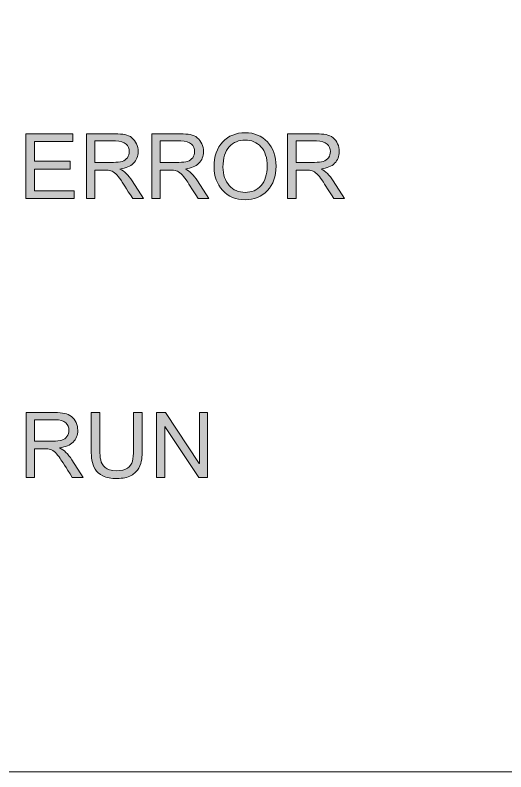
# Model space of a CAD drawing. Header units: inches. Extents: x -20 to 181, y -159 to -38.
# Drawn here: x 54.88 to 70.18, y -138.46 to -114.87 of the extents above; entities that cross this region are included whole.
import ezdxf

# ---------------------------------------------------------------- set-up
doc = ezdxf.new("R2010")
doc.units = ezdxf.units.IN
doc.header["$MEASUREMENT"] = 0
doc.layers.add('GRAPHIC', color=7, linetype='Continuous')
doc.layers.add('TEXT_NEUTRAL', color=7, linetype='Continuous')

# ---------------------------------------------------------------- blocks, each defined once
blk = doc.blocks.new('block 111')
at = {"layer": 'GRAPHIC', "lineweight": 0}
blk.add_lwpolyline([(5.735, -40.715), (85.478, -40.715), (85.478, -138.459), (5.735, -138.459), (5.735, -40.715)], dxfattribs=at)
blk = doc.blocks.new('block 137')
at = {"layer": 'TEXT_NEUTRAL', "true_color": 0x1b1b19}
h = blk.add_hatch(color=250, dxfattribs=at)
h.dxf.hatch_style = 2
h.paths.add_polyline_path([(56.721, -120.593), (55.212, -120.593), (55.212, -118.573), (56.674, -118.573), (56.674, -118.813), (55.479, -118.813), (55.479, -119.43), (56.597, -119.43), (56.597, -119.67), (55.479, -119.67), (55.479, -120.353), (56.721, -120.353)])
h = blk.add_hatch(color=250, dxfattribs=at)
h.dxf.hatch_style = 2
edge = h.paths.add_edge_path()
edge.add_spline(control_points=[(58.878, -120.593), (58.878, -120.593), (58.541, -120.593), (58.541, -120.593), (58.34, -120.275), (58.215, -120.08), (58.167, -120.007), (58.118, -119.935), (58.067, -119.873), (58.013, -119.821), (57.959, -119.769), (57.909, -119.736), (57.861, -119.722), (57.814, -119.708), (57.751, -119.702), (57.673, -119.702), (57.673, -119.702), (57.365, -119.702), (57.365, -119.702), (57.365, -119.702), (57.365, -120.593), (57.365, -120.593), (57.365, -120.593), (57.097, -120.593), (57.097, -120.593), (57.097, -120.593), (57.097, -118.573), (57.097, -118.573), (57.097, -118.573), (57.992, -118.573), (57.992, -118.573), (58.114, -118.573), (58.216, -118.581), (58.299, -118.596), (58.382, -118.612), (58.454, -118.645), (58.517, -118.695), (58.579, -118.745), (58.627, -118.808), (58.661, -118.884), (58.694, -118.961), (58.711, -119.041), (58.711, -119.126), (58.711, -119.278), (58.663, -119.401), (58.566, -119.493), (58.47, -119.586), (58.329, -119.645), (58.145, -119.67), (58.145, -119.67), (58.145, -119.675), (58.145, -119.675), (58.28, -119.735), (58.406, -119.858), (58.525, -120.043), (58.525, -120.043), (58.878, -120.593), (58.878, -120.593)], knot_values=[0, 0, 0, 0, 1, 1, 1, 2, 2, 2, 3, 3, 3, 4, 4, 4, 5, 5, 5, 6, 6, 6, 7, 7, 7, 8, 8, 8, 9, 9, 9, 10, 10, 10, 11, 11, 11, 12, 12, 12, 13, 13, 13, 14, 14, 14, 15, 15, 15, 16, 16, 16, 17, 17, 17, 18, 18, 18, 19, 19, 19, 19], degree=3, periodic=1)
edge = h.paths.add_edge_path()
edge.add_spline(control_points=[(57.365, -119.462), (57.365, -119.462), (57.938, -119.462), (57.938, -119.462), (58.054, -119.462), (58.145, -119.452), (58.213, -119.432), (58.28, -119.413), (58.334, -119.374), (58.375, -119.317), (58.415, -119.26), (58.435, -119.196), (58.435, -119.126), (58.435, -119.034), (58.402, -118.956), (58.335, -118.891), (58.268, -118.827), (58.157, -118.795), (58.003, -118.795), (58.003, -118.795), (57.365, -118.795), (57.365, -118.795), (57.365, -118.795), (57.365, -119.462), (57.365, -119.462)], knot_values=[0, 0, 0, 0, 1, 1, 1, 2, 2, 2, 3, 3, 3, 4, 4, 4, 5, 5, 5, 6, 6, 6, 7, 7, 7, 8, 8, 8, 8], degree=3, periodic=1)
h = blk.add_hatch(color=250, dxfattribs=at)
h.dxf.hatch_style = 2
edge = h.paths.add_edge_path()
edge.add_spline(control_points=[(60.916, -120.593), (60.916, -120.593), (60.58, -120.593), (60.58, -120.593), (60.378, -120.275), (60.254, -120.08), (60.205, -120.007), (60.156, -119.935), (60.105, -119.873), (60.051, -119.821), (59.997, -119.769), (59.947, -119.736), (59.9, -119.722), (59.852, -119.708), (59.789, -119.702), (59.711, -119.702), (59.711, -119.702), (59.403, -119.702), (59.403, -119.702), (59.403, -119.702), (59.403, -120.593), (59.403, -120.593), (59.403, -120.593), (59.135, -120.593), (59.135, -120.593), (59.135, -120.593), (59.135, -118.573), (59.135, -118.573), (59.135, -118.573), (60.03, -118.573), (60.03, -118.573), (60.152, -118.573), (60.254, -118.581), (60.337, -118.596), (60.42, -118.612), (60.492, -118.645), (60.555, -118.695), (60.617, -118.745), (60.665, -118.808), (60.699, -118.884), (60.732, -118.961), (60.749, -119.041), (60.749, -119.126), (60.749, -119.278), (60.701, -119.401), (60.604, -119.493), (60.508, -119.586), (60.367, -119.645), (60.183, -119.67), (60.183, -119.67), (60.183, -119.675), (60.183, -119.675), (60.318, -119.735), (60.445, -119.858), (60.563, -120.043), (60.563, -120.043), (60.916, -120.593), (60.916, -120.593)], knot_values=[0, 0, 0, 0, 1, 1, 1, 2, 2, 2, 3, 3, 3, 4, 4, 4, 5, 5, 5, 6, 6, 6, 7, 7, 7, 8, 8, 8, 9, 9, 9, 10, 10, 10, 11, 11, 11, 12, 12, 12, 13, 13, 13, 14, 14, 14, 15, 15, 15, 16, 16, 16, 17, 17, 17, 18, 18, 18, 19, 19, 19, 19], degree=3, periodic=1)
edge = h.paths.add_edge_path()
edge.add_spline(control_points=[(59.403, -119.462), (59.403, -119.462), (59.976, -119.462), (59.976, -119.462), (60.092, -119.462), (60.183, -119.452), (60.251, -119.432), (60.318, -119.413), (60.372, -119.374), (60.413, -119.317), (60.453, -119.26), (60.473, -119.196), (60.473, -119.126), (60.473, -119.034), (60.44, -118.956), (60.373, -118.891), (60.306, -118.827), (60.195, -118.795), (60.041, -118.795), (60.041, -118.795), (59.403, -118.795), (59.403, -118.795), (59.403, -118.795), (59.403, -119.462), (59.403, -119.462)], knot_values=[0, 0, 0, 0, 1, 1, 1, 2, 2, 2, 3, 3, 3, 4, 4, 4, 5, 5, 5, 6, 6, 6, 7, 7, 7, 8, 8, 8, 8], degree=3, periodic=1)
h = blk.add_hatch(color=250, dxfattribs=at)
h.dxf.hatch_style = 2
edge = h.paths.add_edge_path()
edge.add_spline(control_points=[(62.049, -118.539), (62.332, -118.539), (62.563, -118.635), (62.743, -118.827), (62.923, -119.018), (63.013, -119.272), (63.013, -119.586), (63.013, -119.899), (62.923, -120.151), (62.742, -120.342), (62.561, -120.532), (62.33, -120.628), (62.049, -120.628), (61.757, -120.628), (61.523, -120.529), (61.346, -120.331), (61.169, -120.134), (61.08, -119.893), (61.08, -119.608), (61.08, -119.276), (61.17, -119.015), (61.349, -118.824), (61.529, -118.634), (61.762, -118.539), (62.049, -118.539)], knot_values=[0, 0, 0, 0, 1, 1, 1, 2, 2, 2, 3, 3, 3, 4, 4, 4, 5, 5, 5, 6, 6, 6, 7, 7, 7, 8, 8, 8, 8], degree=3, periodic=1)
edge = h.paths.add_edge_path()
edge.add_spline(control_points=[(62.046, -120.399), (62.251, -120.399), (62.417, -120.327), (62.544, -120.184), (62.671, -120.041), (62.735, -119.841), (62.736, -119.586), (62.736, -119.323), (62.671, -119.121), (62.541, -118.979), (62.411, -118.838), (62.248, -118.767), (62.051, -118.767), (61.849, -118.767), (61.683, -118.837), (61.552, -118.975), (61.422, -119.114), (61.357, -119.327), (61.357, -119.613), (61.357, -119.848), (61.421, -120.037), (61.548, -120.182), (61.676, -120.327), (61.842, -120.399), (62.046, -120.399)], knot_values=[0, 0, 0, 0, 1, 1, 1, 2, 2, 2, 3, 3, 3, 4, 4, 4, 5, 5, 5, 6, 6, 6, 7, 7, 7, 8, 8, 8, 8], degree=3, periodic=1)
h = blk.add_hatch(color=250, dxfattribs=at)
h.dxf.hatch_style = 2
edge = h.paths.add_edge_path()
edge.add_spline(control_points=[(65.149, -120.593), (65.149, -120.593), (64.813, -120.593), (64.813, -120.593), (64.612, -120.275), (64.487, -120.08), (64.438, -120.007), (64.389, -119.935), (64.338, -119.873), (64.284, -119.821), (64.231, -119.769), (64.18, -119.736), (64.133, -119.722), (64.085, -119.708), (64.023, -119.702), (63.945, -119.702), (63.945, -119.702), (63.636, -119.702), (63.636, -119.702), (63.636, -119.702), (63.636, -120.593), (63.636, -120.593), (63.636, -120.593), (63.369, -120.593), (63.369, -120.593), (63.369, -120.593), (63.369, -118.573), (63.369, -118.573), (63.369, -118.573), (64.263, -118.573), (64.263, -118.573), (64.385, -118.573), (64.488, -118.581), (64.57, -118.596), (64.653, -118.612), (64.726, -118.645), (64.788, -118.695), (64.851, -118.745), (64.899, -118.808), (64.932, -118.884), (64.966, -118.961), (64.982, -119.041), (64.982, -119.126), (64.982, -119.278), (64.934, -119.401), (64.838, -119.493), (64.741, -119.586), (64.601, -119.645), (64.416, -119.67), (64.416, -119.67), (64.416, -119.675), (64.416, -119.675), (64.551, -119.735), (64.678, -119.858), (64.796, -120.043), (64.796, -120.043), (65.149, -120.593), (65.149, -120.593)], knot_values=[0, 0, 0, 0, 1, 1, 1, 2, 2, 2, 3, 3, 3, 4, 4, 4, 5, 5, 5, 6, 6, 6, 7, 7, 7, 8, 8, 8, 9, 9, 9, 10, 10, 10, 11, 11, 11, 12, 12, 12, 13, 13, 13, 14, 14, 14, 15, 15, 15, 16, 16, 16, 17, 17, 17, 18, 18, 18, 19, 19, 19, 19], degree=3, periodic=1)
edge = h.paths.add_edge_path()
edge.add_spline(control_points=[(63.636, -119.462), (63.636, -119.462), (64.209, -119.462), (64.209, -119.462), (64.325, -119.462), (64.417, -119.452), (64.484, -119.432), (64.552, -119.413), (64.606, -119.374), (64.646, -119.317), (64.687, -119.26), (64.707, -119.196), (64.707, -119.126), (64.707, -119.034), (64.673, -118.956), (64.606, -118.891), (64.539, -118.827), (64.428, -118.795), (64.274, -118.795), (64.274, -118.795), (63.636, -118.795), (63.636, -118.795), (63.636, -118.795), (63.636, -119.462), (63.636, -119.462)], knot_values=[0, 0, 0, 0, 1, 1, 1, 2, 2, 2, 3, 3, 3, 4, 4, 4, 5, 5, 5, 6, 6, 6, 7, 7, 7, 8, 8, 8, 8], degree=3, periodic=1)
at = {"layer": 'TEXT_NEUTRAL', "lineweight": 0}
blk.add_lwpolyline([(56.721, -120.593), (55.212, -120.593), (55.212, -118.573), (56.674, -118.573), (56.674, -118.813), (55.479, -118.813), (55.479, -119.43), (56.597, -119.43), (56.597, -119.67), (55.479, -119.67), (55.479, -120.353), (56.721, -120.353), (56.721, -120.593)], dxfattribs=at)
for points, knots in [([(58.878, -120.593), (58.878, -120.593), (58.541, -120.593), (58.541, -120.593), (58.34, -120.275), (58.215, -120.08), (58.167, -120.007), (58.118, -119.935), (58.067, -119.873), (58.013, -119.821), (57.959, -119.769), (57.909, -119.736), (57.861, -119.722), (57.814, -119.708), (57.751, -119.702), (57.673, -119.702), (57.673, -119.702), (57.365, -119.702), (57.365, -119.702), (57.365, -119.702), (57.365, -120.593), (57.365, -120.593), (57.365, -120.593), (57.097, -120.593), (57.097, -120.593), (57.097, -120.593), (57.097, -118.573), (57.097, -118.573), (57.097, -118.573), (57.992, -118.573), (57.992, -118.573), (58.114, -118.573), (58.216, -118.581), (58.299, -118.596), (58.382, -118.612), (58.454, -118.645), (58.517, -118.695), (58.579, -118.745), (58.627, -118.808), (58.661, -118.884), (58.694, -118.961), (58.711, -119.041), (58.711, -119.126), (58.711, -119.278), (58.663, -119.401), (58.566, -119.493), (58.47, -119.586), (58.329, -119.645), (58.145, -119.67), (58.145, -119.67), (58.145, -119.675), (58.145, -119.675), (58.28, -119.735), (58.406, -119.858), (58.525, -120.043), (58.525, -120.043), (58.878, -120.593), (58.878, -120.593)], [0, 0, 0, 0, 1, 1, 1, 2, 2, 2, 3, 3, 3, 4, 4, 4, 5, 5, 5, 6, 6, 6, 7, 7, 7, 8, 8, 8, 9, 9, 9, 10, 10, 10, 11, 11, 11, 12, 12, 12, 13, 13, 13, 14, 14, 14, 15, 15, 15, 16, 16, 16, 17, 17, 17, 18, 18, 18, 19, 19, 19, 19]), ([(60.916, -120.593), (60.916, -120.593), (60.58, -120.593), (60.58, -120.593), (60.378, -120.275), (60.254, -120.08), (60.205, -120.007), (60.156, -119.935), (60.105, -119.873), (60.051, -119.821), (59.997, -119.769), (59.947, -119.736), (59.9, -119.722), (59.852, -119.708), (59.789, -119.702), (59.711, -119.702), (59.711, -119.702), (59.403, -119.702), (59.403, -119.702), (59.403, -119.702), (59.403, -120.593), (59.403, -120.593), (59.403, -120.593), (59.135, -120.593), (59.135, -120.593), (59.135, -120.593), (59.135, -118.573), (59.135, -118.573), (59.135, -118.573), (60.03, -118.573), (60.03, -118.573), (60.152, -118.573), (60.254, -118.581), (60.337, -118.596), (60.42, -118.612), (60.492, -118.645), (60.555, -118.695), (60.617, -118.745), (60.665, -118.808), (60.699, -118.884), (60.732, -118.961), (60.749, -119.041), (60.749, -119.126), (60.749, -119.278), (60.701, -119.401), (60.604, -119.493), (60.508, -119.586), (60.367, -119.645), (60.183, -119.67), (60.183, -119.67), (60.183, -119.675), (60.183, -119.675), (60.318, -119.735), (60.445, -119.858), (60.563, -120.043), (60.563, -120.043), (60.916, -120.593), (60.916, -120.593)], [0, 0, 0, 0, 1, 1, 1, 2, 2, 2, 3, 3, 3, 4, 4, 4, 5, 5, 5, 6, 6, 6, 7, 7, 7, 8, 8, 8, 9, 9, 9, 10, 10, 10, 11, 11, 11, 12, 12, 12, 13, 13, 13, 14, 14, 14, 15, 15, 15, 16, 16, 16, 17, 17, 17, 18, 18, 18, 19, 19, 19, 19]), ([(62.049, -118.539), (62.332, -118.539), (62.563, -118.635), (62.743, -118.827), (62.923, -119.018), (63.013, -119.272), (63.013, -119.586), (63.013, -119.899), (62.923, -120.151), (62.742, -120.342), (62.561, -120.532), (62.33, -120.628), (62.049, -120.628), (61.757, -120.628), (61.523, -120.529), (61.346, -120.331), (61.169, -120.134), (61.08, -119.893), (61.08, -119.608), (61.08, -119.276), (61.17, -119.015), (61.349, -118.824), (61.529, -118.634), (61.762, -118.539), (62.049, -118.539)], [0, 0, 0, 0, 1, 1, 1, 2, 2, 2, 3, 3, 3, 4, 4, 4, 5, 5, 5, 6, 6, 6, 7, 7, 7, 8, 8, 8, 8]), ([(65.149, -120.593), (65.149, -120.593), (64.813, -120.593), (64.813, -120.593), (64.612, -120.275), (64.487, -120.08), (64.438, -120.007), (64.389, -119.935), (64.338, -119.873), (64.284, -119.821), (64.231, -119.769), (64.18, -119.736), (64.133, -119.722), (64.085, -119.708), (64.023, -119.702), (63.945, -119.702), (63.945, -119.702), (63.636, -119.702), (63.636, -119.702), (63.636, -119.702), (63.636, -120.593), (63.636, -120.593), (63.636, -120.593), (63.369, -120.593), (63.369, -120.593), (63.369, -120.593), (63.369, -118.573), (63.369, -118.573), (63.369, -118.573), (64.263, -118.573), (64.263, -118.573), (64.385, -118.573), (64.488, -118.581), (64.57, -118.596), (64.653, -118.612), (64.726, -118.645), (64.788, -118.695), (64.851, -118.745), (64.899, -118.808), (64.932, -118.884), (64.966, -118.961), (64.982, -119.041), (64.982, -119.126), (64.982, -119.278), (64.934, -119.401), (64.838, -119.493), (64.741, -119.586), (64.601, -119.645), (64.416, -119.67), (64.416, -119.67), (64.416, -119.675), (64.416, -119.675), (64.551, -119.735), (64.678, -119.858), (64.796, -120.043), (64.796, -120.043), (65.149, -120.593), (65.149, -120.593)], [0, 0, 0, 0, 1, 1, 1, 2, 2, 2, 3, 3, 3, 4, 4, 4, 5, 5, 5, 6, 6, 6, 7, 7, 7, 8, 8, 8, 9, 9, 9, 10, 10, 10, 11, 11, 11, 12, 12, 12, 13, 13, 13, 14, 14, 14, 15, 15, 15, 16, 16, 16, 17, 17, 17, 18, 18, 18, 19, 19, 19, 19]), ([(57.365, -119.462), (57.365, -119.462), (57.938, -119.462), (57.938, -119.462), (58.054, -119.462), (58.145, -119.452), (58.213, -119.432), (58.28, -119.413), (58.334, -119.374), (58.375, -119.317), (58.415, -119.26), (58.435, -119.196), (58.435, -119.126), (58.435, -119.034), (58.402, -118.956), (58.335, -118.891), (58.268, -118.827), (58.157, -118.795), (58.003, -118.795), (58.003, -118.795), (57.365, -118.795), (57.365, -118.795), (57.365, -118.795), (57.365, -119.462), (57.365, -119.462)], [0, 0, 0, 0, 1, 1, 1, 2, 2, 2, 3, 3, 3, 4, 4, 4, 5, 5, 5, 6, 6, 6, 7, 7, 7, 8, 8, 8, 8]), ([(59.403, -119.462), (59.403, -119.462), (59.976, -119.462), (59.976, -119.462), (60.092, -119.462), (60.183, -119.452), (60.251, -119.432), (60.318, -119.413), (60.372, -119.374), (60.413, -119.317), (60.453, -119.26), (60.473, -119.196), (60.473, -119.126), (60.473, -119.034), (60.44, -118.956), (60.373, -118.891), (60.306, -118.827), (60.195, -118.795), (60.041, -118.795), (60.041, -118.795), (59.403, -118.795), (59.403, -118.795), (59.403, -118.795), (59.403, -119.462), (59.403, -119.462)], [0, 0, 0, 0, 1, 1, 1, 2, 2, 2, 3, 3, 3, 4, 4, 4, 5, 5, 5, 6, 6, 6, 7, 7, 7, 8, 8, 8, 8]), ([(62.046, -120.399), (62.251, -120.399), (62.417, -120.327), (62.544, -120.184), (62.671, -120.041), (62.735, -119.841), (62.736, -119.586), (62.736, -119.323), (62.671, -119.121), (62.541, -118.979), (62.411, -118.838), (62.248, -118.767), (62.051, -118.767), (61.849, -118.767), (61.683, -118.837), (61.552, -118.975), (61.422, -119.114), (61.357, -119.327), (61.357, -119.613), (61.357, -119.848), (61.421, -120.037), (61.548, -120.182), (61.676, -120.327), (61.842, -120.399), (62.046, -120.399)], [0, 0, 0, 0, 1, 1, 1, 2, 2, 2, 3, 3, 3, 4, 4, 4, 5, 5, 5, 6, 6, 6, 7, 7, 7, 8, 8, 8, 8]), ([(63.636, -119.462), (63.636, -119.462), (64.209, -119.462), (64.209, -119.462), (64.325, -119.462), (64.417, -119.452), (64.484, -119.432), (64.552, -119.413), (64.606, -119.374), (64.646, -119.317), (64.687, -119.26), (64.707, -119.196), (64.707, -119.126), (64.707, -119.034), (64.673, -118.956), (64.606, -118.891), (64.539, -118.827), (64.428, -118.795), (64.274, -118.795), (64.274, -118.795), (63.636, -118.795), (63.636, -118.795), (63.636, -118.795), (63.636, -119.462), (63.636, -119.462)], [0, 0, 0, 0, 1, 1, 1, 2, 2, 2, 3, 3, 3, 4, 4, 4, 5, 5, 5, 6, 6, 6, 7, 7, 7, 8, 8, 8, 8])]:
    blk.add_open_spline(points, degree=3, knots=knots, dxfattribs=at)
blk = doc.blocks.new('block 138')
at = {"layer": 'TEXT_NEUTRAL', "true_color": 0x1b1b19}
h = blk.add_hatch(color=250, dxfattribs=at)
h.dxf.hatch_style = 2
edge = h.paths.add_edge_path()
edge.add_spline(control_points=[(56.995, -129.282), (56.995, -129.282), (56.659, -129.282), (56.659, -129.282), (56.458, -128.964), (56.333, -128.769), (56.284, -128.696), (56.235, -128.623), (56.184, -128.561), (56.131, -128.509), (56.077, -128.457), (56.026, -128.425), (55.979, -128.411), (55.932, -128.397), (55.869, -128.39), (55.791, -128.39), (55.791, -128.39), (55.482, -128.39), (55.482, -128.39), (55.482, -128.39), (55.482, -129.282), (55.482, -129.282), (55.482, -129.282), (55.215, -129.282), (55.215, -129.282), (55.215, -129.282), (55.215, -127.261), (55.215, -127.261), (55.215, -127.261), (56.109, -127.261), (56.109, -127.261), (56.231, -127.261), (56.334, -127.269), (56.417, -127.285), (56.499, -127.3), (56.572, -127.333), (56.634, -127.383), (56.697, -127.433), (56.745, -127.497), (56.778, -127.573), (56.812, -127.649), (56.829, -127.73), (56.829, -127.814), (56.829, -127.967), (56.78, -128.089), (56.684, -128.182), (56.587, -128.275), (56.447, -128.334), (56.262, -128.358), (56.262, -128.358), (56.262, -128.364), (56.262, -128.364), (56.397, -128.424), (56.524, -128.546), (56.643, -128.732), (56.643, -128.732), (56.995, -129.282), (56.995, -129.282)], knot_values=[0, 0, 0, 0, 1, 1, 1, 2, 2, 2, 3, 3, 3, 4, 4, 4, 5, 5, 5, 6, 6, 6, 7, 7, 7, 8, 8, 8, 9, 9, 9, 10, 10, 10, 11, 11, 11, 12, 12, 12, 13, 13, 13, 14, 14, 14, 15, 15, 15, 16, 16, 16, 17, 17, 17, 18, 18, 18, 19, 19, 19, 19], degree=3, periodic=1)
edge = h.paths.add_edge_path()
edge.add_spline(control_points=[(55.482, -128.15), (55.482, -128.15), (56.055, -128.15), (56.055, -128.15), (56.171, -128.15), (56.263, -128.14), (56.33, -128.121), (56.398, -128.101), (56.452, -128.062), (56.492, -128.006), (56.533, -127.949), (56.553, -127.885), (56.553, -127.814), (56.553, -127.722), (56.519, -127.644), (56.452, -127.58), (56.385, -127.515), (56.275, -127.483), (56.12, -127.483), (56.12, -127.483), (55.482, -127.483), (55.482, -127.483), (55.482, -127.483), (55.482, -128.15), (55.482, -128.15)], knot_values=[0, 0, 0, 0, 1, 1, 1, 2, 2, 2, 3, 3, 3, 4, 4, 4, 5, 5, 5, 6, 6, 6, 7, 7, 7, 8, 8, 8, 8], degree=3, periodic=1)
h = blk.add_hatch(color=250, dxfattribs=at)
h.dxf.hatch_style = 2
edge = h.paths.add_edge_path()
edge.add_spline(control_points=[(58.839, -128.43), (58.839, -128.534), (58.833, -128.63), (58.822, -128.718), (58.81, -128.806), (58.78, -128.897), (58.731, -128.99), (58.682, -129.084), (58.602, -129.161), (58.491, -129.223), (58.38, -129.285), (58.233, -129.316), (58.048, -129.316), (57.868, -129.316), (57.723, -129.289), (57.613, -129.233), (57.502, -129.178), (57.422, -129.107), (57.37, -129.02), (57.319, -128.933), (57.286, -128.842), (57.272, -128.747), (57.257, -128.652), (57.25, -128.547), (57.25, -128.43), (57.25, -128.43), (57.25, -127.261), (57.25, -127.261), (57.25, -127.261), (57.518, -127.261), (57.518, -127.261), (57.518, -127.261), (57.518, -128.426), (57.518, -128.426), (57.518, -128.547), (57.526, -128.652), (57.544, -128.739), (57.561, -128.827), (57.607, -128.905), (57.682, -128.973), (57.756, -129.041), (57.871, -129.075), (58.026, -129.075), (58.183, -129.075), (58.301, -129.048), (58.38, -128.994), (58.459, -128.94), (58.511, -128.867), (58.535, -128.777), (58.559, -128.686), (58.57, -128.569), (58.57, -128.426), (58.57, -128.426), (58.57, -127.261), (58.57, -127.261), (58.57, -127.261), (58.839, -127.261), (58.839, -127.261), (58.839, -127.261), (58.839, -128.43), (58.839, -128.43)], knot_values=[0, 0, 0, 0, 1, 1, 1, 2, 2, 2, 3, 3, 3, 4, 4, 4, 5, 5, 5, 6, 6, 6, 7, 7, 7, 8, 8, 8, 9, 9, 9, 10, 10, 10, 11, 11, 11, 12, 12, 12, 13, 13, 13, 14, 14, 14, 15, 15, 15, 16, 16, 16, 17, 17, 17, 18, 18, 18, 19, 19, 19, 20, 20, 20, 20], degree=3, periodic=1)
h = blk.add_hatch(color=250, dxfattribs=at)
h.dxf.hatch_style = 2
h.paths.add_polyline_path([(60.877, -129.282), (60.603, -129.282), (59.547, -127.696), (59.542, -127.696), (59.542, -129.282), (59.288, -129.282), (59.288, -127.261), (59.561, -127.261), (60.617, -128.848), (60.622, -128.848), (60.622, -127.261), (60.877, -127.261)])
at = {"layer": 'TEXT_NEUTRAL', "lineweight": 0}
blk.add_lwpolyline([(60.877, -129.282), (60.603, -129.282), (59.547, -127.696), (59.542, -127.696), (59.542, -129.282), (59.288, -129.282), (59.288, -127.261), (59.561, -127.261), (60.617, -128.848), (60.622, -128.848), (60.622, -127.261), (60.877, -127.261), (60.877, -129.282)], dxfattribs=at)
for points, knots in [([(56.995, -129.282), (56.995, -129.282), (56.659, -129.282), (56.659, -129.282), (56.458, -128.964), (56.333, -128.769), (56.284, -128.696), (56.235, -128.623), (56.184, -128.561), (56.131, -128.509), (56.077, -128.457), (56.026, -128.425), (55.979, -128.411), (55.932, -128.397), (55.869, -128.39), (55.791, -128.39), (55.791, -128.39), (55.482, -128.39), (55.482, -128.39), (55.482, -128.39), (55.482, -129.282), (55.482, -129.282), (55.482, -129.282), (55.215, -129.282), (55.215, -129.282), (55.215, -129.282), (55.215, -127.261), (55.215, -127.261), (55.215, -127.261), (56.109, -127.261), (56.109, -127.261), (56.231, -127.261), (56.334, -127.269), (56.417, -127.285), (56.499, -127.3), (56.572, -127.333), (56.634, -127.383), (56.697, -127.433), (56.745, -127.497), (56.778, -127.573), (56.812, -127.649), (56.829, -127.73), (56.829, -127.814), (56.829, -127.967), (56.78, -128.089), (56.684, -128.182), (56.587, -128.275), (56.447, -128.334), (56.262, -128.358), (56.262, -128.358), (56.262, -128.364), (56.262, -128.364), (56.397, -128.424), (56.524, -128.546), (56.643, -128.732), (56.643, -128.732), (56.995, -129.282), (56.995, -129.282)], [0, 0, 0, 0, 1, 1, 1, 2, 2, 2, 3, 3, 3, 4, 4, 4, 5, 5, 5, 6, 6, 6, 7, 7, 7, 8, 8, 8, 9, 9, 9, 10, 10, 10, 11, 11, 11, 12, 12, 12, 13, 13, 13, 14, 14, 14, 15, 15, 15, 16, 16, 16, 17, 17, 17, 18, 18, 18, 19, 19, 19, 19]), ([(58.839, -128.43), (58.839, -128.534), (58.833, -128.63), (58.822, -128.718), (58.81, -128.806), (58.78, -128.897), (58.731, -128.99), (58.682, -129.084), (58.602, -129.161), (58.491, -129.223), (58.38, -129.285), (58.233, -129.316), (58.048, -129.316), (57.868, -129.316), (57.723, -129.289), (57.613, -129.233), (57.502, -129.178), (57.422, -129.107), (57.37, -129.02), (57.319, -128.933), (57.286, -128.842), (57.272, -128.747), (57.257, -128.652), (57.25, -128.547), (57.25, -128.43), (57.25, -128.43), (57.25, -127.261), (57.25, -127.261), (57.25, -127.261), (57.518, -127.261), (57.518, -127.261), (57.518, -127.261), (57.518, -128.426), (57.518, -128.426), (57.518, -128.547), (57.526, -128.652), (57.544, -128.739), (57.561, -128.827), (57.607, -128.905), (57.682, -128.973), (57.756, -129.041), (57.871, -129.075), (58.026, -129.075), (58.183, -129.075), (58.301, -129.048), (58.38, -128.994), (58.459, -128.94), (58.511, -128.867), (58.535, -128.777), (58.559, -128.686), (58.57, -128.569), (58.57, -128.426), (58.57, -128.426), (58.57, -127.261), (58.57, -127.261), (58.57, -127.261), (58.839, -127.261), (58.839, -127.261), (58.839, -127.261), (58.839, -128.43), (58.839, -128.43)], [0, 0, 0, 0, 1, 1, 1, 2, 2, 2, 3, 3, 3, 4, 4, 4, 5, 5, 5, 6, 6, 6, 7, 7, 7, 8, 8, 8, 9, 9, 9, 10, 10, 10, 11, 11, 11, 12, 12, 12, 13, 13, 13, 14, 14, 14, 15, 15, 15, 16, 16, 16, 17, 17, 17, 18, 18, 18, 19, 19, 19, 20, 20, 20, 20]), ([(55.482, -128.15), (55.482, -128.15), (56.055, -128.15), (56.055, -128.15), (56.171, -128.15), (56.263, -128.14), (56.33, -128.121), (56.398, -128.101), (56.452, -128.062), (56.492, -128.006), (56.533, -127.949), (56.553, -127.885), (56.553, -127.814), (56.553, -127.722), (56.519, -127.644), (56.452, -127.58), (56.385, -127.515), (56.275, -127.483), (56.12, -127.483), (56.12, -127.483), (55.482, -127.483), (55.482, -127.483), (55.482, -127.483), (55.482, -128.15), (55.482, -128.15)], [0, 0, 0, 0, 1, 1, 1, 2, 2, 2, 3, 3, 3, 4, 4, 4, 5, 5, 5, 6, 6, 6, 7, 7, 7, 8, 8, 8, 8])]:
    blk.add_open_spline(points, degree=3, knots=knots, dxfattribs=at)

msp = doc.modelspace()

# ---------------------------------------------------------------- block references
at = {"layer": 'GRAPHIC'}
msp.add_blockref('block 111', (0, 0), dxfattribs=at)
at = {"layer": 'TEXT_NEUTRAL'}
for name in ['block 137', 'block 138']:
    msp.add_blockref(name, (0, 0), dxfattribs=at)

doc.saveas('drawing.dxf')
